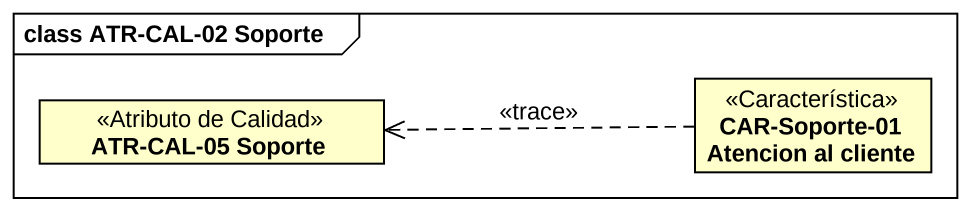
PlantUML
@startuml
mainframe class ATR-CAL-02 Soporte
hide circle
hide empty members
class "ATR-CAL-05 Soporte" as ATR_CAL_05_Soporte <<Atributo de Calidad>>
class "CAR-Soporte-01 Atencion al cliente" as CAR_Soporte_01_Atencion_al <<Característica>>
CAR_Soporte_01_Atencion_al .left.> ATR_CAL_05_Soporte : <<trace>>
@enduml
